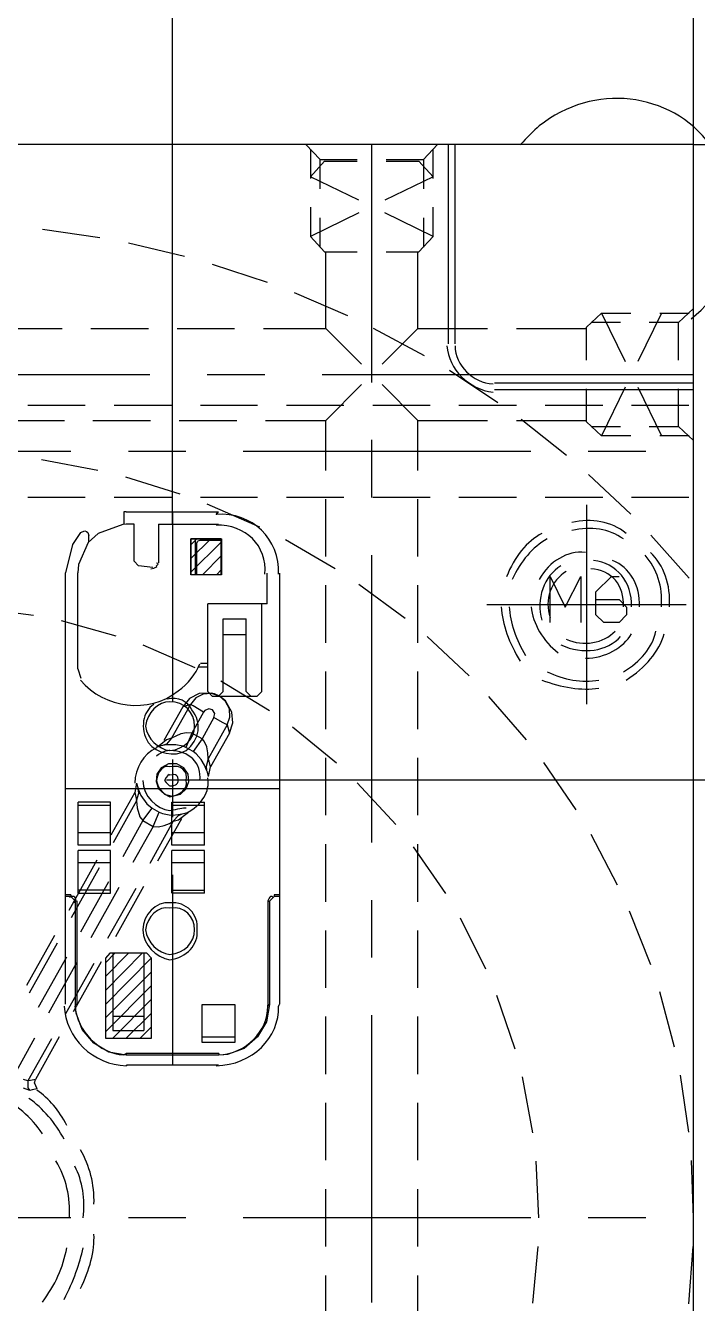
# Model space of a CAD drawing. Header units: inches. Extents: x 2 to 1172, y 492 to 1320.
# Drawn here: x 621.2 to 665.1, y 1076.1 to 1159.6 of the extents above; entities that cross this region are included whole.
import ezdxf

# ---------------------------------------------------------------- set-up
doc = ezdxf.new("R2010")
doc.units = ezdxf.units.IN
doc.header["$MEASUREMENT"] = 0

# ---------------------------------------------------------------- blocks, each defined once
blk = doc.blocks.new('AHH1270-500010_1')
at = {"color": 1, "transparency": 33554687}
for points in [[(629.37, 1125.485), (629.37, 1235.384)], [(663.42, 1150.277), (663.42, 1222.722), (659.678, 1228.734), (659.678, 1234.745)], [(663.42, 1150.277), (743.525, 1150.277)], [(629.37, 1126.283), (629.37, 1113.851)], [(629.37, 1110.109), (629.37, 1106.35)], [(628.98, 1108.797), (743.525, 1108.797)], [(622.383, 1108.229), (636.375, 1108.229)], [(629.37, 1102.59), (629.37, 1090.158)], [(622.737, 1080.192), (603.974, 1080.192)], [(630.257, 1080.192), (626.497, 1080.192)], [(652.779, 1080.192), (633.999, 1080.192)], [(660.298, 1080.192), (656.539, 1080.192)]]:
    blk.add_lwpolyline(points, dxfattribs=at)
at = {"color": 4, "transparency": 33554687}
for points in [[(563.292, 1010.106), (663.42, 1010.106), (663.42, 1150.277), (563.292, 1150.277), (563.292, 1010.106)], [(647.406, 1137.26), (647.406, 1150.277)], [(647.831, 1137.26), (647.831, 1150.277)], [(624.635, 1144.177), (620.893, 1144.726)], [(630.168, 1142.953), (626.497, 1143.822)], [(635.577, 1141.251), (631.995, 1142.439)], [(640.826, 1139.087), (637.35, 1140.577)], [(645.845, 1136.462), (642.511, 1138.253)], [(650.633, 1133.412), (647.477, 1135.505)], [(663.42, 1134.689), (650.403, 1134.689)], [(663.42, 1134.263), (650.403, 1134.263)], [(655.12, 1129.972), (652.158, 1132.312)], [(624.493, 1128.996), (620.822, 1129.688)], [(629.884, 1127.436), (626.32, 1128.553)], [(659.305, 1126.141), (656.556, 1128.73)], [(635.08, 1125.29), (631.64, 1126.797)], [(663.136, 1121.956), (660.618, 1124.775)], [(630.576, 1122.204), (632.544, 1122.204), (632.544, 1124.527), (630.576, 1124.527), (630.576, 1122.204)], [(630.576, 1124.137), (630.966, 1124.527)], [(630.576, 1123.233), (631.87, 1124.527)], [(630.576, 1122.346), (632.544, 1124.297)], [(639.993, 1122.576), (636.747, 1124.456)], [(631.356, 1122.204), (632.544, 1123.41)], [(632.261, 1122.204), (632.544, 1122.506)], [(644.568, 1119.331), (641.553, 1121.548)], [(620.29, 1119.526), (616.601, 1120.005)], [(625.699, 1118.178), (622.117, 1119.171)], [(648.753, 1115.589), (646.005, 1118.143)], [(630.86, 1116.103), (627.455, 1117.575)], [(635.701, 1113.301), (632.527, 1115.234)], [(631.108, 1114.419), (630.487, 1114.1), (630.044, 1113.567)], [(632.952, 1112.379), (633.13, 1112.876), (633.094, 1113.426), (632.846, 1113.904), (632.438, 1114.259), (631.924, 1114.419), (631.374, 1114.383), (630.895, 1114.135), (630.558, 1113.709)], [(631.924, 1114.454), (631.108, 1114.419)], [(632.119, 1114.401), (631.924, 1114.454)], [(632.438, 1114.259), (632.119, 1114.401)], [(632.846, 1113.94), (632.438, 1114.259)], [(633.254, 1113.213), (632.846, 1113.94)], [(652.495, 1111.404), (650.048, 1114.241)], [(630.044, 1113.567), (628.802, 1111.351)], [(630.558, 1113.709), (629.317, 1111.51)], [(630.558, 1113.709), (630.044, 1113.567)], [(630.718, 1113.621), (630.558, 1113.709)], [(631.409, 1113.213), (630.647, 1111.829)], [(631.409, 1113.213), (630.718, 1113.621)], [(631.498, 1113.319), (631.409, 1113.213)], [(631.746, 1113.426), (631.498, 1113.319)], [(631.995, 1113.355), (631.746, 1113.426)], [(632.136, 1113.124), (631.995, 1113.355)], [(632.083, 1112.858), (632.136, 1113.124)], [(633.094, 1111.847), (633.307, 1112.503), (633.254, 1113.213)], [(632.083, 1112.858), (631.303, 1111.457)], [(632.952, 1112.379), (631.711, 1110.162)], [(632.651, 1112.539), (632.083, 1112.858)], [(632.952, 1112.379), (632.651, 1112.539)], [(632.952, 1112.379), (633.094, 1111.847)], [(640.081, 1109.879), (637.208, 1112.237)], [(628.98, 1111.404), (628.607, 1111.102)], [(629.317, 1111.51), (628.98, 1111.12)], [(629.317, 1111.51), (628.98, 1111.404)], [(629.583, 1111.652), (629.317, 1111.51)], [(629.92, 1111.794), (629.583, 1111.652)], [(630.292, 1111.865), (629.92, 1111.794)], [(630.647, 1111.829), (630.257, 1110.907)], [(630.647, 1111.829), (630.292, 1111.865)], [(631.303, 1111.457), (630.647, 1111.829)], [(631.303, 1111.457), (630.718, 1110.641)], [(631.445, 1111.315), (631.303, 1111.457)], [(631.622, 1110.943), (631.445, 1111.315)], [(633.094, 1111.847), (631.853, 1109.63)], [(628.607, 1111.102), (628.341, 1110.907)], [(628.465, 1110.961), (628.341, 1110.907)], [(628.731, 1111.031), (628.465, 1110.961)], [(628.98, 1111.12), (628.731, 1111.031)], [(628.997, 1111.067), (628.731, 1111.031)], [(629.37, 1111.085), (628.997, 1111.067)], [(629.6, 1111.085), (629.37, 1111.085)], [(630.044, 1110.978), (629.6, 1111.085)], [(630.257, 1110.907), (630.044, 1110.978)], [(630.718, 1110.641), (630.257, 1110.907)], [(630.93, 1110.482), (630.718, 1110.641)], [(631.25, 1110.109), (630.93, 1110.482)], [(631.693, 1110.553), (631.622, 1110.943)], [(631.711, 1110.162), (631.693, 1110.553)], [(631.463, 1109.755), (631.25, 1110.109)], [(631.604, 1109.418), (631.463, 1109.755)], [(631.711, 1110.162), (631.569, 1109.666)], [(631.569, 1109.666), (631.604, 1109.418)], [(631.764, 1110.003), (631.711, 1110.162)], [(631.729, 1109.01), (631.853, 1109.63)], [(631.853, 1109.63), (631.764, 1110.003)], [(655.741, 1106.828), (653.63, 1109.914)], [(631.658, 1109.294), (631.604, 1109.418)], [(631.729, 1109.01), (631.658, 1109.294)], [(626.905, 1107.963), (625.344, 1105.179)], [(627.029, 1108.566), (626.905, 1107.963)], [(626.905, 1107.963), (626.993, 1107.573)], [(627.029, 1108.566), (627.1, 1108.283)], [(627.1, 1108.283), (627.135, 1108.176)], [(627.135, 1108.176), (627.313, 1107.768)], [(627.171, 1107.91), (627.135, 1108.176)], [(643.965, 1105.871), (641.447, 1108.602)], [(627.029, 1107.414), (625.504, 1104.683)], [(626.993, 1107.573), (627.029, 1107.414)], [(627.029, 1107.414), (627.171, 1107.91)], [(627.029, 1107.414), (627.064, 1106.953)], [(627.313, 1107.768), (627.703, 1107.219)], [(627.703, 1107.219), (628.04, 1106.935)], [(627.064, 1106.953), (627.242, 1106.385)], [(627.242, 1106.385), (627.437, 1106.137)], [(627.437, 1106.137), (628.04, 1106.935)], [(628.04, 1106.935), (628.501, 1106.687)], [(628.111, 1105.747), (628.501, 1106.687)], [(628.501, 1106.687), (628.714, 1106.598)], [(628.714, 1106.598), (629.157, 1106.509)], [(629.157, 1106.509), (629.37, 1106.491)], [(629.37, 1106.491), (629.742, 1106.527)], [(629.423, 1106.084), (629.778, 1106.456)], [(629.742, 1106.527), (630.008, 1106.562)], [(629.778, 1106.456), (630.008, 1106.562)], [(629.778, 1106.172), (630.15, 1106.491)], [(630.008, 1106.562), (630.274, 1106.633)], [(630.15, 1106.491), (630.416, 1106.669)], [(630.274, 1106.633), (630.416, 1106.669)], [(627.437, 1106.137), (626.125, 1103.76)], [(628.111, 1105.747), (626.781, 1103.388)], [(627.437, 1106.137), (628.111, 1105.747)], [(629.423, 1106.084), (627.898, 1103.335)], [(628.111, 1105.747), (628.465, 1105.729)], [(629.955, 1106.243), (628.394, 1103.477)], [(628.465, 1105.729), (628.838, 1105.8)], [(628.838, 1105.8), (629.175, 1105.942)], [(629.175, 1105.942), (629.423, 1106.084)], [(629.423, 1106.084), (629.778, 1106.172)], [(658.454, 1101.916), (656.716, 1105.215)], [(647.228, 1101.366), (645.118, 1104.417)], [(624.422, 1103.548), (622.595, 1100.267)], [(624.582, 1103.051), (622.755, 1099.77)], [(625.202, 1102.129), (623.376, 1098.848)], [(625.876, 1101.756), (624.032, 1098.476)], [(626.976, 1101.703), (625.131, 1098.422)], [(627.49, 1101.827), (625.646, 1098.547)], [(649.853, 1096.436), (648.186, 1099.752)], [(660.618, 1096.72), (659.234, 1100.214)], [(621.673, 1098.635), (619.847, 1095.354)], [(621.833, 1098.121), (620.006, 1094.858)], [(622.454, 1097.216), (620.609, 1093.936)], [(625.291, 1097.465), (624.99, 1097.146)], [(624.99, 1096.844), (625.61, 1097.465)], [(624.99, 1095.94), (626.497, 1097.465)], [(624.99, 1095.035), (627.401, 1097.465)], [(624.99, 1094.131), (628.004, 1097.163)], [(624.99, 1097.146), (624.99, 1091.914)], [(627.703, 1097.465), (625.291, 1097.465)], [(628.004, 1097.146), (627.703, 1097.465)], [(628.004, 1091.914), (628.004, 1097.146)], [(623.11, 1096.844), (621.283, 1093.563)], [(624.227, 1096.791), (622.383, 1093.51)], [(624.724, 1096.915), (622.897, 1093.634)], [(624.99, 1093.244), (628.004, 1096.259)], [(624.99, 1092.34), (628.004, 1095.354)], [(651.75, 1091.205), (650.562, 1094.716)], [(662.16, 1091.329), (661.203, 1094.947)], [(625.468, 1091.914), (628.004, 1094.468)], [(626.355, 1091.914), (628.004, 1093.563)], [(627.26, 1091.914), (628.004, 1092.659)], [(620.361, 1091.932), (619.049, 1089.555)], [(621.478, 1091.878), (619.935, 1089.13)], [(621.975, 1092.003), (620.432, 1089.236)], [(624.99, 1091.914), (628.004, 1091.914)], [(619.935, 1089.13), (619.634, 1089.218)], [(619.935, 1089.13), (619.918, 1088.686)], [(620.095, 1089.165), (619.935, 1089.13)], [(620.432, 1089.236), (620.095, 1089.165)], [(620.361, 1089.006), (620.432, 1089.236)], [(620.538, 1088.615), (620.361, 1089.006)], [(652.921, 1085.742), (652.229, 1089.396)], [(663.1, 1085.796), (662.551, 1089.502)], [(620.059, 1088.509), (619.634, 1088.651)], [(619.918, 1088.686), (620.059, 1088.509)], [(620.219, 1088.544), (620.059, 1088.509)], [(620.538, 1088.615), (620.219, 1088.544)], [(653.311, 1080.192), (653.134, 1083.898)], [(663.42, 1080.192), (663.278, 1083.934)], [(652.921, 1074.623), (653.258, 1078.33)], [(663.1, 1074.588), (663.384, 1078.312)]]:
    blk.add_lwpolyline(points, dxfattribs=at)
at = {"color": 2, "transparency": 33554687}
for points in [[(638.095, 1150.277), (639.017, 1149.284)], [(638.397, 1149.976), (638.397, 1148.061)], [(642.387, 1134.724), (642.387, 1150.277)], [(645.774, 1149.284), (646.696, 1150.277)], [(646.395, 1148.061), (646.395, 1149.976)], [(638.397, 1148.167), (639.301, 1149.178)], [(639.017, 1147.369), (639.017, 1149.284)], [(639.017, 1149.284), (641.447, 1149.284)], [(639.301, 1149.178), (641.447, 1149.178)], [(643.327, 1149.284), (645.774, 1149.284)], [(643.327, 1149.178), (645.473, 1149.178)], [(645.473, 1149.178), (646.395, 1148.167)], [(645.774, 1149.284), (645.774, 1147.369)], [(641.553, 1146.642), (638.397, 1148.167)], [(646.395, 1148.167), (643.238, 1146.642)], [(638.397, 1146.181), (638.397, 1144.265)], [(641.553, 1145.808), (638.397, 1144.265)], [(646.395, 1144.265), (643.238, 1145.808)], [(646.395, 1144.265), (646.395, 1146.181)], [(639.017, 1143.574), (639.017, 1145.489)], [(645.774, 1145.489), (645.774, 1143.574)], [(638.397, 1144.265), (639.301, 1143.272)], [(643.327, 1143.272), (645.473, 1143.272), (646.395, 1144.265)], [(639.301, 1143.272), (641.447, 1143.272)], [(639.39, 1138.253), (639.39, 1143.272)], [(645.402, 1138.253), (645.402, 1143.272)], [(656.415, 1138.342), (657.408, 1139.264)], [(657.408, 1139.264), (659.323, 1139.264)], [(657.408, 1139.264), (658.951, 1136.108)], [(661.309, 1139.264), (659.766, 1136.108)], [(661.203, 1139.264), (663.118, 1139.264)], [(662.426, 1138.644), (663.42, 1139.566)], [(618.109, 1138.253), (622.17, 1138.253)], [(624.05, 1138.253), (627.809, 1138.253)], [(629.689, 1138.253), (633.431, 1138.253)], [(635.311, 1138.253), (639.39, 1138.253)], [(641.731, 1135.93), (639.39, 1138.253)], [(643.061, 1135.93), (645.402, 1138.253)], [(645.402, 1138.253), (649.959, 1138.253)], [(651.839, 1138.253), (656.415, 1138.253)], [(656.415, 1136.196), (656.415, 1138.342)], [(658.631, 1138.644), (656.716, 1138.644)], [(662.426, 1138.644), (660.511, 1138.644)], [(662.426, 1136.196), (662.426, 1138.644)], [(609.117, 1135.256), (627.898, 1135.256)], [(631.64, 1135.256), (635.4, 1135.256)], [(639.159, 1135.256), (663.42, 1135.256)], [(639.39, 1132.259), (641.731, 1134.6)], [(645.402, 1132.259), (643.061, 1134.6)], [(656.415, 1132.171), (656.415, 1134.317)], [(658.951, 1134.423), (657.408, 1131.248)], [(659.766, 1134.423), (661.309, 1131.248)], [(662.426, 1131.869), (662.426, 1134.317)], [(618.357, 1132.259), (622.312, 1132.259)], [(624.174, 1132.259), (627.933, 1132.259)], [(629.813, 1132.259), (633.573, 1132.259)], [(635.453, 1132.259), (639.39, 1132.259)], [(639.39, 1128.996), (639.39, 1132.259)], [(645.402, 1128.996), (645.402, 1132.259)], [(645.402, 1132.259), (649.959, 1132.259)], [(651.839, 1132.259), (656.415, 1132.259)], [(657.408, 1131.248), (656.415, 1132.171)], [(656.716, 1131.869), (658.631, 1131.869)], [(660.511, 1131.869), (662.426, 1131.869)], [(663.42, 1130.947), (662.426, 1131.869)], [(642.387, 1127.223), (642.387, 1130.982)], [(659.323, 1131.248), (657.408, 1131.248)], [(663.118, 1131.248), (661.203, 1131.248)], [(639.39, 1123.374), (639.39, 1127.116)], [(645.402, 1123.374), (645.402, 1127.116)], [(642.387, 1104.7), (642.387, 1123.463)], [(639.39, 1117.735), (639.39, 1121.495)], [(645.402, 1117.735), (645.402, 1121.495)], [(639.39, 1112.095), (639.39, 1115.855)], [(645.402, 1112.095), (645.402, 1115.855)], [(639.39, 1106.474), (639.39, 1110.233)], [(645.402, 1106.474), (645.402, 1110.233)], [(639.39, 1100.834), (639.39, 1104.594)], [(645.402, 1100.834), (645.402, 1104.594)], [(642.387, 1097.181), (642.387, 1100.941)], [(639.39, 1095.213), (639.39, 1098.954)], [(645.402, 1095.213), (645.402, 1098.954)], [(639.39, 1089.573), (639.39, 1093.333)], [(642.387, 1074.659), (642.387, 1093.421)], [(645.402, 1089.573), (645.402, 1093.333)], [(639.39, 1083.951), (639.39, 1087.693)], [(645.402, 1083.951), (645.402, 1087.693)], [(639.39, 1078.312), (639.39, 1082.071)], [(645.402, 1078.312), (645.402, 1082.071)], [(639.39, 1072.672), (639.39, 1076.432)], [(645.402, 1072.672), (645.402, 1076.432)]]:
    blk.add_lwpolyline(points, dxfattribs=at)
at = {"transparency": 33554687}
for points in [[(619.918, 1133.252), (623.677, 1133.252)], [(625.557, 1133.252), (629.317, 1133.252)], [(631.197, 1133.252), (634.938, 1133.252)], [(636.818, 1133.252), (640.578, 1133.252)], [(642.458, 1133.252), (646.217, 1133.252)], [(648.079, 1133.252), (651.839, 1133.252)], [(653.719, 1133.252), (657.479, 1133.252)], [(659.358, 1133.252), (663.1, 1133.252)], [(603.974, 1130.255), (622.737, 1130.255)], [(626.497, 1130.255), (630.257, 1130.255)], [(633.999, 1130.255), (652.779, 1130.255)], [(656.539, 1130.255), (660.298, 1130.255)], [(619.918, 1127.24), (623.677, 1127.24)], [(625.557, 1127.24), (629.317, 1127.24)], [(631.197, 1127.24), (634.938, 1127.24)], [(636.818, 1127.24), (640.578, 1127.24)], [(642.458, 1127.24), (646.217, 1127.24)], [(648.079, 1127.24), (651.839, 1127.24)], [(653.719, 1127.24), (657.479, 1127.24)], [(659.358, 1127.24), (663.1, 1127.24)]]:
    blk.add_lwpolyline(points, dxfattribs=at)
at = {"color": 6, "transparency": 33554687}
for points in [[(656.415, 1126.744), (656.415, 1113.727)], [(654.038, 1119.065), (654.038, 1122.062), (655.031, 1120.058), (656.042, 1122.062), (656.042, 1119.065)], [(657.035, 1120.555), (658.543, 1120.555), (659.039, 1120.058), (659.039, 1119.562), (658.543, 1119.065), (657.55, 1119.065), (657.035, 1119.562), (657.035, 1121.069), (658.046, 1122.062), (658.543, 1122.062)], [(649.906, 1120.235), (662.923, 1120.235)]]:
    blk.add_lwpolyline(points, dxfattribs=at)
at = {"color": 3, "transparency": 33554687}
for points in [[(626.355, 1125.485), (626.125, 1125.467)], [(626.195, 1126.283), (626.195, 1125.485)], [(626.355, 1126.283), (626.195, 1126.283)], [(626.355, 1126.283), (632.385, 1126.283)], [(626.869, 1125.485), (626.355, 1125.485)], [(626.869, 1123.073), (626.869, 1125.485)], [(628.465, 1125.485), (628.465, 1122.949)], [(628.465, 1125.485), (632.385, 1125.485)], [(623.376, 1124.935), (622.844, 1124.155), (622.383, 1122.31)], [(623.376, 1124.935), (623.659, 1125.041)], [(623.659, 1125.041), (623.766, 1125.006), (623.837, 1124.935), (623.908, 1124.74)], [(624.511, 1124.882), (623.872, 1124.279)], [(623.908, 1124.314), (623.908, 1124.74)], [(626.125, 1125.467), (624.511, 1124.882)], [(623.872, 1124.279), (623.234, 1122.842)], [(630.576, 1122.169), (630.576, 1124.527)], [(630.576, 1124.527), (632.58, 1124.527)], [(630.877, 1122.186), (630.877, 1124.527)], [(630.966, 1124.243), (631.001, 1124.35), (631.055, 1124.403), (631.179, 1124.439)], [(630.966, 1122.204), (630.966, 1124.243)], [(631.179, 1124.439), (632.544, 1124.439)], [(632.544, 1124.439), (632.544, 1124.439)], [(632.58, 1124.527), (632.58, 1122.169), (632.58, 1124.527)], [(626.869, 1123.073), (627.153, 1122.772)], [(622.383, 1094.149), (622.383, 1122.31)], [(623.234, 1122.842), (623.181, 1122.31)], [(623.181, 1116.033), (623.181, 1122.31)], [(628.093, 1122.647), (627.153, 1122.772)], [(630.877, 1122.186), (630.576, 1122.169)], [(632.58, 1122.169), (630.576, 1122.169)], [(630.966, 1122.204), (630.966, 1122.204)], [(630.966, 1122.204), (632.544, 1122.204)], [(632.58, 1122.169), (632.58, 1122.169)], [(635.559, 1120.289), (635.559, 1122.293)], [(636.375, 1122.293), (636.375, 1094.149)], [(631.675, 1114.561), (631.675, 1120.289)], [(635.559, 1120.289), (631.675, 1120.289)], [(635.204, 1114.561), (635.204, 1120.289)], [(632.686, 1114.561), (632.686, 1119.296)], [(632.686, 1119.296), (634.194, 1119.296)], [(634.194, 1114.561), (634.194, 1119.296)], [(632.686, 1118.285), (634.194, 1118.285)], [(631.675, 1116.387), (631.197, 1116.387)], [(623.181, 1116.033), (623.393, 1115.43)], [(631.675, 1116.139), (631.072, 1116.139)], [(631.675, 1114.561), (631.977, 1114.259)], [(631.977, 1114.259), (634.903, 1114.259)], [(632.385, 1114.259), (632.686, 1114.561)], [(634.194, 1114.561), (634.495, 1114.259)], [(634.903, 1114.259), (635.204, 1114.561)], [(629.104, 1109.843), (628.643, 1109.577)], [(629.654, 1109.843), (629.104, 1109.843)], [(630.115, 1109.577), (629.654, 1109.843)], [(628.359, 1109.152), (628.306, 1108.673)], [(628.643, 1109.577), (628.359, 1109.152)], [(630.398, 1109.152), (630.115, 1109.577)], [(630.452, 1108.673), (630.398, 1109.152)], [(628.306, 1108.673), (628.465, 1108.212)], [(628.465, 1108.212), (628.856, 1107.857)], [(629.902, 1107.857), (630.274, 1108.212)], [(630.274, 1108.212), (630.452, 1108.673)], [(625.326, 1107.325), (623.216, 1107.325)], [(623.216, 1104.523), (623.216, 1107.325)], [(625.326, 1104.523), (625.326, 1107.325)], [(628.856, 1107.857), (629.37, 1107.715)], [(629.334, 1104.523), (629.334, 1107.325)], [(629.334, 1107.325), (631.463, 1107.325)], [(629.37, 1107.715), (629.902, 1107.857)], [(631.463, 1104.523), (631.463, 1107.325)], [(625.326, 1107.112), (623.216, 1107.112)], [(631.463, 1107.112), (629.334, 1107.112)], [(625.326, 1105.321), (623.216, 1105.321)], [(631.463, 1105.321), (629.334, 1105.321)], [(625.326, 1104.523), (623.216, 1104.523)], [(625.326, 1104.186), (623.216, 1104.186)], [(623.216, 1101.384), (623.216, 1104.186)], [(625.326, 1101.384), (625.326, 1104.186)], [(631.463, 1104.523), (629.334, 1104.523)], [(631.463, 1104.186), (629.334, 1104.186)], [(629.334, 1101.384), (629.334, 1104.186)], [(631.463, 1101.384), (631.463, 1104.186)], [(625.326, 1103.37), (623.216, 1103.37)], [(631.463, 1103.37), (629.334, 1103.37)], [(625.326, 1101.579), (623.216, 1101.579)], [(623.216, 1101.384), (625.326, 1101.384)], [(629.388, 1101.579), (631.463, 1101.579)], [(631.463, 1101.384), (629.388, 1101.384)], [(622.737, 1101.278), (622.383, 1101.278)], [(622.737, 1101.171), (622.383, 1101.171)], [(622.737, 1101.278), (622.737, 1101.171)], [(623.039, 1100.87), (622.737, 1101.171)], [(623.145, 1100.87), (623.039, 1100.87)], [(623.039, 1094.131), (623.039, 1100.87)], [(623.145, 1094.131), (623.145, 1100.87)], [(635.612, 1100.87), (635.719, 1100.87)], [(635.612, 1100.87), (635.612, 1094.131)], [(636.02, 1101.171), (635.719, 1100.87)], [(635.719, 1100.87), (635.719, 1094.131)], [(636.02, 1101.278), (636.02, 1101.171)], [(636.375, 1101.278), (636.02, 1101.278)], [(636.375, 1101.171), (636.02, 1101.171)], [(625.291, 1097.465), (624.99, 1097.146)], [(624.99, 1097.146), (624.99, 1091.914)], [(627.703, 1097.465), (625.291, 1097.465)], [(625.486, 1097.465), (625.486, 1092.428)], [(627.508, 1097.465), (627.508, 1092.428)], [(628.004, 1097.146), (627.703, 1097.465)], [(628.004, 1091.914), (628.004, 1097.146)], [(623.145, 1094.131), (623.039, 1094.131)], [(623.092, 1093.563), (623.039, 1094.131)], [(631.303, 1094.113), (633.449, 1094.113)], [(631.303, 1091.648), (631.303, 1094.113)], [(633.449, 1094.113), (633.449, 1091.648)], [(635.719, 1094.131), (635.524, 1092.996)], [(635.612, 1094.131), (635.719, 1094.131)], [(623.482, 1092.481), (623.092, 1093.563)], [(625.486, 1093.368), (627.508, 1093.368)], [(635.524, 1092.996), (634.938, 1092.003)], [(624.227, 1091.595), (623.482, 1092.481)], [(625.486, 1092.428), (627.508, 1092.428)], [(625.22, 1091.01), (624.227, 1091.595)], [(624.99, 1091.914), (628.004, 1091.914)], [(631.303, 1092.02), (633.449, 1092.02)], [(633.449, 1091.648), (631.303, 1091.648)], [(634.938, 1092.003), (634.052, 1091.258)], [(626.355, 1090.814), (625.22, 1091.01)], [(632.402, 1090.921), (626.355, 1090.921)], [(626.355, 1090.921), (626.355, 1090.814)], [(632.402, 1090.814), (626.355, 1090.814)], [(632.402, 1090.921), (632.402, 1090.814)], [(632.97, 1090.868), (632.402, 1090.814)], [(634.052, 1091.258), (632.97, 1090.868)], [(632.385, 1090.158), (626.373, 1090.158)]]:
    blk.add_lwpolyline(points, dxfattribs=at)
at = {"color": 4, "transparency": 33554687}
for points, knots in [([(663.26, 1138.892), (666.881, 1141.792), (667.439, 1146.833), (664.501, 1150.242), (661.909, 1153.74), (656.868, 1154.298), (653.329, 1151.483), (652.955, 1151.164), (652.537, 1150.746), (652.087, 1150.242)], [0, 0, 0, 0, 1, 1, 1, 2, 2, 2, 3, 3, 3, 3]), ([(631.161, 1108.744), (631.307, 1109.865), (630.446, 1110.725), (629.21, 1110.695), (629.047, 1110.725), (628.715, 1110.637), (628.324, 1110.34)], [0, 0, 0, 0, 1, 1, 1, 2, 2, 2, 2]), ([(630.274, 1108.744), (630.387, 1108.252), (629.938, 1107.804), (629.21, 1107.68), (628.832, 1107.804), (628.384, 1108.252), (628.324, 1108.744), (628.384, 1109.358), (628.832, 1109.806), (629.21, 1109.63), (629.938, 1109.806), (630.387, 1109.358), (630.274, 1108.744)], [0, 0, 0, 0, 1, 1, 1, 2, 2, 2, 3, 3, 3, 4, 4, 4, 4]), ([(629.742, 1108.744), (629.786, 1108.584), (629.606, 1108.405), (629.21, 1108.389), (629.164, 1108.405), (628.985, 1108.584), (628.856, 1108.744), (628.985, 1109.026), (629.164, 1109.206), (629.21, 1109.098), (629.606, 1109.206), (629.786, 1109.026), (629.742, 1108.744)], [0, 0, 0, 0, 1, 1, 1, 2, 2, 2, 3, 3, 3, 4, 4, 4, 4]), ([(627.437, 1108.744), (627.462, 1107.741), (628.322, 1106.88), (629.21, 1106.793), (629.722, 1106.88), (630.053, 1106.969), (630.274, 1106.97)], [0, 0, 0, 0, 1, 1, 1, 2, 2, 2, 2])]:
    blk.add_open_spline(points, degree=3, knots=knots, dxfattribs=at)
for points in [[(647.299, 1137.118), (647.407, 1135.61), (648.752, 1134.266), (650.314, 1134.104)], [(647.831, 1137.118), (647.848, 1135.854), (648.995, 1134.706), (650.314, 1134.636)], [(628.324, 1110.872), (627.465, 1110.489), (626.944, 1109.558), (626.905, 1108.566)], [(630.274, 1106.616), (631.303, 1107.117), (631.825, 1108.047), (631.693, 1108.921)], [(620.875, 1085.689), (620.156, 1086.751), (619.172, 1087.637), (617.86, 1088.172)], [(622.294, 1085.335), (621.71, 1086.407), (620.93, 1087.338), (619.988, 1087.995)], [(622.471, 1086.221), (621.979, 1087.22), (621.308, 1087.971), (620.52, 1088.527)], [(624.245, 1081.078), (624.288, 1082.385), (623.97, 1083.608), (623.358, 1084.625)], [(622.649, 1080.192), (622.712, 1081.506), (622.436, 1082.802), (621.762, 1083.916)], [(623.535, 1080.192), (623.698, 1081.402), (623.487, 1082.598), (623.003, 1083.561)], [(623.358, 1075.581), (623.971, 1076.787), (624.289, 1078.01), (624.245, 1079.128)], [(620.875, 1074.694), (621.696, 1075.762), (622.235, 1076.971), (622.471, 1078.241)], [(622.294, 1074.871), (622.916, 1076.073), (623.331, 1077.215), (623.535, 1078.241)]]:
    blk.add_open_spline(points, degree=3, dxfattribs=at)
at = {"color": 3, "transparency": 33554687}
for points, knots in [([(636.304, 1122.222), (636.379, 1124.506), (634.594, 1126.293), (632.225, 1126.123), (632.389, 1126.294), (632.388, 1126.294), (632.225, 1126.123)], [0, 0, 0, 0, 1, 1, 1, 2, 2, 2, 2]), ([(627.969, 1122.576), (628.266, 1122.621), (628.429, 1122.72), (628.324, 1122.754), (628.474, 1122.906), (628.477, 1122.93), (628.324, 1122.931)], [0, 0, 0, 0, 1, 1, 1, 2, 2, 2, 2]), ([(623.358, 1115.305), (624.949, 1113.436), (627.817, 1113.068), (629.742, 1114.596), (630.417, 1115.077), (630.895, 1115.689), (631.161, 1116.369)], [0, 0, 0, 0, 1, 1, 1, 2, 2, 2, 2]), ([(628.146, 1113.709), (627.432, 1113.258), (627.226, 1112.13), (627.792, 1111.227), (628.364, 1110.484), (629.492, 1110.279), (630.274, 1110.695), (631.138, 1111.416), (631.343, 1112.545), (630.629, 1113.355), (630.389, 1113.925), (629.724, 1114.221), (629.033, 1114.064)], [0, 0, 0, 0, 1, 1, 1, 2, 2, 2, 3, 3, 3, 4, 4, 4, 4]), ([(630.806, 1112.291), (630.834, 1111.481), (630.141, 1110.788), (629.21, 1110.695), (628.429, 1110.788), (627.735, 1111.481), (627.614, 1112.291), (627.735, 1113.193), (628.429, 1113.887), (629.21, 1113.887), (630.141, 1113.887), (630.834, 1113.193), (630.806, 1112.291)], [0, 0, 0, 0, 1, 1, 1, 2, 2, 2, 3, 3, 3, 4, 4, 4, 4]), ([(630.984, 1098.99), (631.096, 1098.024), (630.285, 1097.213), (629.21, 1097.039), (628.284, 1097.213), (627.473, 1098.024), (627.437, 1098.99), (627.473, 1100.025), (628.284, 1100.836), (629.21, 1100.763), (630.285, 1100.836), (631.096, 1100.025), (630.984, 1098.99)], [0, 0, 0, 0, 1, 1, 1, 2, 2, 2, 3, 3, 3, 4, 4, 4, 4]), ([(630.806, 1098.99), (630.834, 1098.169), (630.141, 1097.475), (629.21, 1097.394), (628.429, 1097.475), (627.735, 1098.169), (627.614, 1098.99), (627.735, 1099.881), (628.429, 1100.574), (629.21, 1100.409), (630.141, 1100.574), (630.834, 1099.881), (630.806, 1098.99)], [0, 0, 0, 0, 1, 1, 1, 2, 2, 2, 3, 3, 3, 4, 4, 4, 4]), ([(622.294, 1094.024), (622.391, 1091.958), (624.177, 1090.171), (626.373, 1090.123), (626.382, 1090.17), (626.383, 1090.17), (626.373, 1090.123)], [0, 0, 0, 0, 1, 1, 1, 2, 2, 2, 2]), ([(623.003, 1094.024), (623.146, 1092.366), (624.584, 1090.926), (626.195, 1090.832), (626.36, 1090.925), (626.361, 1090.925), (626.195, 1090.832)], [0, 0, 0, 0, 1, 1, 1, 2, 2, 2, 2]), ([(632.225, 1090.123), (634.59, 1090.169), (636.377, 1091.955), (636.304, 1094.024), (636.378, 1094.16), (636.378, 1094.161), (636.304, 1094.024)], [0, 0, 0, 0, 1, 1, 1, 2, 2, 2, 2]), ([(632.402, 1090.832), (634.184, 1090.925), (635.623, 1092.363), (635.595, 1094.024), (635.624, 1094.139), (635.624, 1094.14), (635.595, 1094.024)], [0, 0, 0, 0, 1, 1, 1, 2, 2, 2, 2])]:
    blk.add_open_spline(points, degree=3, knots=knots, dxfattribs=at)
at = {"color": 6, "transparency": 33554687}
for points in [[(659.004, 1124.882), (658.051, 1125.663), (656.738, 1125.895), (655.457, 1125.591)], [(653.506, 1124.882), (652.544, 1124.368), (651.687, 1123.347), (651.201, 1122.044)], [(658.826, 1124.527), (657.903, 1125.171), (656.709, 1125.381), (655.457, 1125.059)], [(653.861, 1124.527), (652.896, 1123.994), (652.117, 1123.065), (651.555, 1121.867)], [(656.344, 1123.64), (655.167, 1123.751), (654.01, 1123.083), (653.329, 1121.867)], [(659.358, 1120.094), (659.423, 1121.704), (658.376, 1122.952), (656.876, 1123.108)], [(659.89, 1120.094), (659.923, 1121.499), (659.255, 1122.655), (658.117, 1123.108)], [(661.309, 1120.094), (661.425, 1121.423), (661.01, 1122.563), (660.245, 1123.463)], [(661.841, 1120.094), (661.926, 1121.541), (661.47, 1122.795), (660.6, 1123.64)], [(654.748, 1122.754), (653.654, 1122.119), (653.098, 1120.589), (653.506, 1119.207)], [(655.102, 1122.399), (654.115, 1121.807), (653.651, 1120.532), (654.038, 1119.384)], [(658.826, 1120.094), (658.922, 1121.461), (658.05, 1122.501), (656.698, 1122.576)], [(650.846, 1120.094), (650.912, 1118.952), (651.368, 1117.698), (652.087, 1116.547)], [(651.378, 1120.094), (651.412, 1119.07), (651.827, 1117.93), (652.442, 1116.901)], [(652.797, 1120.094), (652.914, 1118.994), (653.582, 1117.838), (654.57, 1117.079)], [(654.748, 1117.611), (656.179, 1116.916), (657.783, 1117.199), (658.649, 1118.143)], [(655.102, 1117.966), (656.219, 1117.471), (657.556, 1117.707), (658.294, 1118.498)], [(656.344, 1116.724), (657.671, 1116.742), (658.828, 1117.41), (659.358, 1118.32)], [(658.826, 1115.837), (659.941, 1116.499), (660.721, 1117.428), (660.955, 1118.498)], [(659.004, 1115.305), (660.294, 1116.125), (661.151, 1117.146), (661.487, 1118.32)], [(653.861, 1115.837), (654.935, 1115.322), (656.129, 1115.112), (657.23, 1115.305)], [(653.506, 1115.305), (654.787, 1114.83), (656.1, 1114.598), (657.23, 1114.773)]]:
    blk.add_open_spline(points, degree=3, dxfattribs=at)
at = {"color": 3, "transparency": 33554687}
for points in [[(635.417, 1122.222), (635.573, 1124.063), (634.147, 1125.489), (632.225, 1125.414)], [(623.003, 1100.763), (623.146, 1101.109), (622.966, 1101.289), (622.649, 1101.118)], [(635.949, 1101.118), (635.805, 1101.289), (635.624, 1101.109), (635.595, 1100.763)]]:
    blk.add_open_spline(points, degree=3, dxfattribs=at)

msp = doc.modelspace()

# ---------------------------------------------------------------- block references
msp.add_blockref('AHH1270-500010_1', (1.452, 1.529))

doc.saveas('drawing.dxf')
